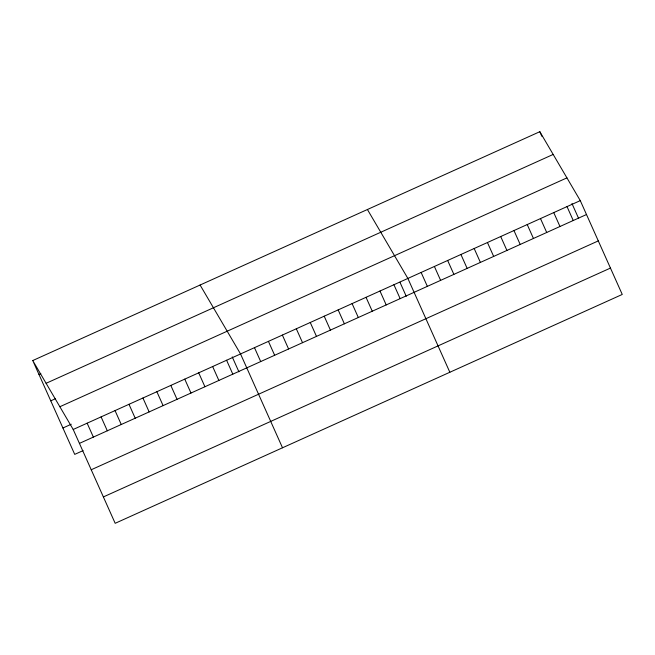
<?xml version="1.0" encoding="UTF-8"?>
<svg xmlns="http://www.w3.org/2000/svg" width="655" height="655" viewBox="0 0 655 655"><rect width="100%" height="100%" fill="white"/><g stroke="black" fill="none" stroke-linecap="round" stroke-linejoin="round"><path stroke-width="0.98" d="M32.75 360.553L539.826 131.696L580.281 200.618L622.25 294.447L115.174 523.304L73.204 429.475L32.75 360.553L74.719 454.382L83.087 450.607M38.972 374.455L40.831 373.62M46.104 383.298L553.172 154.441M50.771 400.827L55.413 398.731M59.859 406.73L566.927 177.873M62.921 428.002L71.289 424.227M73.204 429.475L580.281 200.618M79.427 443.386L586.495 214.529M91.225 469.758L598.293 240.901M103.375 496.932L610.452 268.075M367.414 209.502L407.877 278.432L449.846 372.261M200.086 285.023L240.541 353.954L282.51 447.783M539.826 131.696L541.898 136.33M571.962 203.541L578.652 218.492M567.017 206.603L573.24 220.514M553.753 212.588L559.976 226.499M540.49 218.573L546.712 232.484M527.234 224.559L533.448 238.469M513.97 230.552L520.193 244.454M500.707 236.537L506.929 250.439M487.443 242.522L493.665 256.424M474.179 248.507L480.402 262.409M460.923 254.492L467.138 268.394M447.66 260.477L453.882 274.38M434.396 266.462L440.618 280.365M421.132 272.447L427.355 286.35M399.951 282.231L406.247 296.297M393.925 284.728L400.148 298.631M379.982 291.017L386.204 304.927M366.039 297.313L372.261 311.215M352.095 303.609L358.318 317.511M338.152 309.897L344.374 323.807M324.209 316.193L330.423 330.095M310.265 322.489L316.48 336.392M296.314 328.777L302.536 342.688M282.37 335.073L288.593 348.976M268.427 341.37L274.65 355.272M254.484 347.658L260.706 361.568M232.222 356.877L238.911 371.827M226.597 360.25L232.812 374.152M212.654 366.538L218.868 380.449M198.702 372.834L204.925 386.745M184.759 379.13L190.982 393.033M170.816 385.418L177.038 399.329M156.873 391.715L163.095 405.625M142.929 398.011L149.152 411.913M128.986 404.299L135.2 418.209M115.043 410.595L121.257 424.505M101.091 416.891L107.314 430.793M87.148 423.187L93.37 437.09"/></g></svg>
